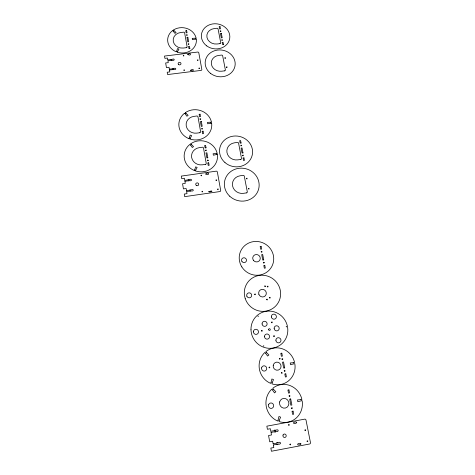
<?xml version="1.0" encoding="UTF-8"?>
<svg xmlns="http://www.w3.org/2000/svg" width="475" height="475" viewBox="0 0 475 475"><rect width="100%" height="100%" fill="white"/><g stroke="black" fill="none" stroke-linecap="round" stroke-linejoin="round"><path stroke-width="0.71" d="M278.13 420.149L277.685 421.034A19.101 18.181 74.5 0 1 271.7 389.209L272.454 389.838M279.122 420.529L278.991 421.533A19.101 18.181 74.5 0 0 302.177 400.752L301.221 400.734M271.077 382.517L270.625 383.372A18.573 17.902 67.9 0 1 264.824 352.468L265.567 353.079M272.056 382.892L271.92 383.865A18.573 17.902 67.9 0 0 294.85 363.779L293.906 363.755M194.53 170.442L194.78 169.824M195.427 170.774L195.676 170.151M189.941 138.884L190.19 138.284M189.056 138.563L189.305 137.964M176.463 51.757L176.706 51.205M177.317 52.06L177.561 51.508M286.407 326.83L286.176 326.574L286.372 326.853M272.448 389.939L274.514 392.89L275.821 391.738L273.333 389.162M265.561 353.18L267.591 356.048L268.88 354.932L266.433 352.42M194.477 170.507L194.34 170.531A16.702 15.544 6.2 0 1 189.84 144.43L190.511 144.964M190.505 145.047L192.304 147.493L193.533 146.585L191.342 144.424M185.143 113.852L186.918 116.238L188.136 115.354L185.968 113.252M173.215 31.136L174.913 33.369L176.094 32.555L174.016 30.584M217.069 153.496L216.339 153.597M188.943 138.653L188.848 138.641A16.483 15.117 5.6 0 1 184.49 113.252M273.19 443.793L276.711 443.128M277.715 442.938C281.034 440.562 281.924 445.087 277.928 444.083M273.404 444.933L276.919 444.273M271.1 432.398L274.603 431.745M275.601 431.555C279.472 432.547 278.795 428.094 275.393 430.421M270.892 431.264L274.39 430.611M301.007 399.671L301.892 399.327A19.101 18.181 74.5 0 0 272.757 388.283L273.238 389.15M293.698 362.722L294.577 362.419A18.573 17.902 67.9 0 0 265.869 351.571L266.338 352.414M211.31 122.164L210.627 122.253M186.556 190.606L189.792 190.143M190.718 190.006C193.776 188.136 194.536 191.811 190.873 190.944M186.711 191.544L189.947 191.081M184.84 180.34L188.064 179.882M188.985 179.752C192.084 177.923 192.785 181.604 189.145 180.678M184.995 181.266L188.219 180.809M216.499 154.476L217.324 154.422M210.781 123.108L211.559 123.031M169.539 70.003L172.621 69.623M173.5 69.51C176.759 70.431 176.516 66.999 173.357 68.667M171.053 60.384L167.984 60.752L168.245 62.647L165.662 62.961L166.434 67.587L169.023 67.266L169.332 69.112M171.932 60.277C175.311 61.162 174.77 57.76 171.79 59.44M169.397 69.16L172.478 68.78M167.847 59.921L170.911 59.547M195.32 38.267L195.979 38.19M195.463 39.057L196.122 38.98M176.67 51.134L177.549 48.557L178.968 49.068L177.638 51.478M189.27 137.887L190.166 135.09L191.639 135.63L190.273 138.255M190.006 139.062L190.036 139.08A16.483 15.117 5.6 0 0 211.648 123.144M194.744 169.747L195.641 166.868L197.137 167.42L195.759 170.121M271.035 382.428L271.896 378.985L273.529 379.602L272.145 382.85M278.083 420.054L278.95 416.504L280.606 417.133L279.211 420.482M195.457 170.923L195.528 170.97A16.702 15.544 6.2 0 0 217.378 154.512M173.518 30.109L173.933 30.578M172.811 30.596L173.227 31.059M185.446 112.741L185.885 113.24M184.716 113.27L185.155 113.768M190.808 143.907L191.253 144.418M293.621 362.662L290.219 362.971L290.563 364.705L293.853 363.838M300.924 399.612L297.481 399.944L297.831 401.719L301.168 400.817M275.268 430.332L275.209 430.006L274.413 430.154L274.473 430.481M275.518 431.686L275.583 432.012L274.788 432.161L274.722 431.834M277.59 442.848L277.531 442.516L276.729 442.664L276.794 442.997M277.845 444.214L277.905 444.541L277.109 444.695L277.044 444.363M270.809 431.205L270.352 428.729L267.413 429.275L266.849 426.164L304.653 419.152A1.217 1.146 73.6 0 1 306.019 420.137L310.466 442.575A1.235 1.158 75.8 0 1 309.569 444.006L271.427 451.25L270.851 448.085L273.808 447.527L273.351 445.022M271.041 432.482L271.498 434.963L268.553 435.516L269.699 441.786L272.65 441.233L273.113 443.727M195.249 38.22L192.232 38.362L192.476 39.68L195.415 39.116M210.556 122.206L207.433 122.39L207.688 123.809L210.734 123.173M216.268 153.55L213.103 153.746L213.37 155.206L216.446 154.541M171.683 59.369L170.988 59.452M171.855 60.367L171.16 60.45M173.25 68.602L172.556 68.685M173.422 69.605L172.728 69.694M188.878 179.675L188.142 179.776M189.062 180.785L188.332 180.886M190.606 189.929L189.869 190.036M190.796 191.051L190.059 191.158M167.776 59.874L167.467 58.045L164.896 58.36L164.51 56.062L197.653 52.054A1.003 0.891 6.3 0 1 198.799 52.814L201.828 69.397A1.009 0.902 6.6 0 1 200.996 70.413L167.598 74.557L167.212 72.23L169.801 71.909L169.492 70.062M184.769 180.286L184.431 178.256L181.723 178.642L181.302 176.094L216.131 171.172A1.057 0.986 9 0 1 217.348 172.003L220.685 190.422A1.063 1.003 10 0 1 219.818 191.567L184.704 196.65L184.276 194.061L187.002 193.663L186.657 191.615M184.941 181.337L185.28 183.374L182.572 183.76L183.421 188.896L186.141 188.51L186.479 190.552M196.294 39.098A14.387 12.671 4.8 0 1 177.407 52.238M176.261 51.828A14.387 12.671 4.8 0 1 172.591 30.578M173.547 29.925A14.387 12.671 4.8 0 1 196.104 38.03M185.476 112.539A16.483 15.117 5.6 0 1 211.434 121.998M190.837 143.693A16.702 15.544 6.2 0 1 217.158 153.33M226.385 67.129C227.323 68.584 227.412 65.811 226.385 67.129M221.736 40.031C222.502 41.462 222.959 38.819 221.742 39.989M280.078 358.732C279.371 360.43 278.849 357.218 280.078 358.732M208.264 160.342C207.361 161.922 207.136 158.858 208.264 160.342M217.621 189.234C218.702 190.463 218.263 187.88 217.621 189.234M215.994 180.173C217.111 181.379 216.547 178.843 215.994 180.173M201.697 128.761C202.522 130.31 202.938 127.383 201.697 128.761M265.412 286.176C264.712 287.755 264.165 284.792 265.412 286.176M263.601 345.966L263.94 346.014L263.607 345.931M300.901 443.923C300.895 444.802 297.392 445.692 297.582 444.196C298.247 443.436 300.485 442.724 300.901 443.923M202.599 191.538C201.97 192.963 201.501 190.321 202.599 191.567M201.008 175.495C202.029 176.736 201.75 174.165 201.008 175.495M188.153 44.038C189.026 45.463 189.24 42.803 188.159 43.997M197.452 60.141C198.491 61.228 198.111 58.959 197.458 60.117M198.924 68.293C199.916 69.415 199.583 67.118 198.93 68.246M208.81 191.597L209.273 192.001L211.612 191.657L211.886 191.253L211.452 190.92L208.81 191.597M205.711 174.01C209.772 176.569 209.582 170.608 205.711 174.01M183.249 55.759C184.258 56.846 183.896 54.637 183.255 55.712M183.873 70.157C184.876 71.28 184.543 68.97 183.873 70.134M296.733 422.495C296.483 423.587 293.194 424.181 293.473 422.697C294.233 422.115 296.317 421.319 296.733 422.495M281.42 372.905C282.518 374.526 282.233 371.331 281.42 372.869M190.534 70.312C194.257 72.592 194.406 67.438 190.546 70.264M187.726 54.483C191.407 56.78 191.603 51.627 187.726 54.459M266.629 299.535C267.651 301.091 267.567 298.015 266.629 299.535M289.079 395.954C289.993 397.89 290.403 394.327 289.079 395.954M258.026 316.16L258.358 316.202L258.026 316.136M281.942 359.076C282.809 360.964 283.326 357.473 281.942 359.076M304.902 430.136C305.936 431.71 305.787 428.581 304.902 430.136M307.064 441.18C307.877 442.825 308.216 439.707 307.07 441.15M273.6 336.092C274.402 337.939 275.019 334.584 273.606 336.039M271.415 322.282C272.217 324.11 272.816 320.815 271.421 322.234M267.223 286.508C267.971 288.289 268.684 285.077 267.235 286.461M289.216 424.911C288.521 426.514 288.034 423.445 289.216 424.911M289.881 444.434C290.878 446.049 290.771 442.878 289.887 444.404M261.416 330.766C262.236 332.613 262.841 329.205 261.416 330.766M261.185 251.786C261.933 253.519 262.592 250.408 261.191 251.738M269.052 367.448C270.174 369.087 269.848 365.833 269.052 367.448M246.371 178.511C247.267 180.144 247.499 177.116 246.371 178.511M241.567 145.57C240.475 147.007 240.611 144.032 241.567 145.57M254.636 294.31C255.473 295.883 255.787 292.909 254.642 294.251M225.512 58.027C224.562 59.399 224.509 56.62 225.512 58.027M291.43 408.096C292.262 410.091 292.855 406.481 291.43 408.096M220.899 31.142C219.777 32.466 220.014 29.753 220.899 31.142M284.234 370.868C285.048 372.798 285.623 369.318 284.234 370.868M205.538 150.314C206.215 151.923 206.94 149.043 205.544 150.266M199.969 119.023C200.705 120.603 201.287 117.729 199.969 119.023M269.378 297.635C270.073 299.452 270.875 296.257 269.39 297.587M264.26 262.711C263.097 264.266 263.298 261.007 264.26 262.711M186.55 35.002C187.411 36.462 187.631 33.743 186.55 35.002M248.336 188.676C249.114 190.333 249.624 187.393 248.348 188.634M242.541 155.373C243.17 156.993 243.99 154.167 242.553 155.325M293.051 411.142L292.03 411.332L292.624 414.396L293.645 414.206L293.051 411.142M290.688 398.952L289.673 399.142L290.848 405.223L291.87 405.032L290.688 398.952M288.931 389.892L287.915 390.07L288.503 393.086L289.518 392.902L288.931 389.892M284.673 367.899L283.664 368.077L282.524 362.17L283.527 361.992L284.673 367.899M285.819 373.831L284.81 374.009L285.386 376.99L286.395 376.806L285.819 373.831M281.817 353.186L280.82 353.358L281.384 356.286L282.387 356.113L281.817 353.186M263.726 259.89L262.758 260.039L261.713 254.624L262.675 254.475L263.726 259.89M264.783 265.329L263.809 265.478L264.337 268.209L265.311 268.054L264.783 265.329M261.113 246.394L260.152 246.543L260.668 249.232L261.63 249.084L261.113 246.394M246.442 192.898L243.455 193.331A9.399 8.841 14.3 0 1 232.554 185.885A9.399 8.841 14.3 0 1 240.112 175.78L243.075 175.358A1.051 0.986 14.2 0 1 244.292 176.189L247.291 191.752A1.063 0.997 15.6 0 1 246.442 192.898M207.812 157.783L206.868 157.914L205.984 152.926L206.922 152.796L207.812 157.783M242.992 152.902L242.066 153.033L241.11 148.081L242.036 147.951L242.992 152.902M208.703 162.794L207.759 162.931L208.21 165.442L209.154 165.312L208.703 162.794M243.96 157.872L243.028 158.003L243.509 160.497L244.441 160.366L243.96 157.872M205.348 164.403L202.368 164.819A9.334 8.687 6.2 0 1 191.645 157.498A9.334 8.687 6.2 0 1 199.352 147.624L202.314 147.22A1.045 0.968 6.5 0 1 203.514 148.04L206.215 163.281A1.051 0.98 6.9 0 1 205.348 164.403M240.659 159.463L237.714 159.873A9.268 8.592 12 0 1 226.979 152.606A9.268 8.592 12 0 1 234.46 142.815L237.381 142.417A1.039 0.962 12 0 1 238.587 143.23L241.502 158.353A1.045 0.974 12.9 0 1 240.659 159.463M206.037 147.826L205.099 147.957L204.66 145.481L205.592 145.35L206.037 147.826M241.08 143.023L240.154 143.153L239.679 140.695L240.605 140.564L241.08 143.023M203.068 131.177L202.136 131.302L202.57 133.748L203.502 133.618L203.068 131.177M199.749 132.727L196.81 133.119A9.209 8.449 5.6 0 1 186.242 125.964A9.209 8.449 5.6 0 1 193.871 116.387L196.798 116.001A1.033 0.944 5.8 0 1 197.98 116.802L200.61 131.64A1.039 0.956 6.1 0 1 199.749 132.727M201.329 121.44L200.402 121.564L201.269 126.421L202.196 126.297L201.329 121.44M200.04 114.196L199.114 114.321L199.542 116.731L200.468 116.607L200.04 114.196M224.55 70.858L221.706 71.208A8.924 7.944 8.6 0 1 211.411 64.398A8.924 7.944 8.6 0 1 218.684 55.421L221.51 55.076A0.997 0.885 8.7 0 1 222.662 55.836L225.364 69.837A1.003 0.897 9.1 0 1 224.55 70.858M186.253 47.696L183.415 48.034A8.883 7.826 4.8 0 1 173.268 41.313A8.883 7.826 4.8 0 1 180.684 32.508L183.504 32.181A0.997 0.873 5.1 0 1 184.638 32.929L187.091 46.698A1.003 0.885 5.2 0 1 186.253 47.696M219.913 43.652L217.105 43.991A8.817 7.748 8.1 0 1 206.946 37.317A8.817 7.748 8.1 0 1 214.154 28.583L216.944 28.257A0.986 0.867 8.2 0 1 218.078 28.999L220.721 42.667A0.992 0.879 8.5 0 1 219.913 43.652M189.869 48.557L188.967 48.664L188.563 46.396L189.46 46.289L189.869 48.557M223.505 44.513L222.615 44.62L222.181 42.364L223.066 42.257L223.505 44.513M187.845 37.258L186.948 37.365L187.756 41.871L188.652 41.764L187.845 37.258M221.326 33.297L220.442 33.404L221.308 37.875L222.193 37.768L221.326 33.297M186.639 30.537L185.749 30.637L186.147 32.876L187.043 32.775L186.639 30.537M220.026 26.624L219.147 26.731L219.575 28.951L220.459 28.844L220.026 26.624M210.455 73.316A15.057 13.407 8.6 0 0 234.947 66.233A15.057 13.407 8.6 0 0 215.11 50.564A15.057 13.407 8.6 0 0 210.455 73.316M178.731 64.63A1.425 1.271 4.3 0 0 180.987 63.775A1.425 1.271 4.3 0 0 178.992 62.445A1.425 1.271 4.3 0 0 178.731 64.63M206.708 45.879A14.274 12.552 8.1 0 0 229.686 38.671A14.274 12.552 8.1 0 0 210.413 24.457A14.274 12.552 8.1 0 0 206.708 45.879M196.335 185.434A1.496 1.413 5.2 0 0 198.704 184.448A1.496 1.413 5.2 0 0 196.591 183A1.496 1.413 5.2 0 0 196.335 185.434M229.698 196.199A17.462 16.423 14.3 0 0 258.649 189.056A17.462 16.423 14.3 0 0 236.9 168.678A17.462 16.423 14.3 0 0 229.698 196.199M224.954 162.533A16.583 15.378 12 0 0 252.219 155.135A16.583 15.378 12 0 0 230.993 136.592A16.583 15.378 12 0 0 224.954 162.533M246.857 296.192A2.529 2.476 37.8 0 0 251.156 296.923A2.529 2.476 37.8 0 0 249.565 292.867A2.529 2.476 37.8 0 0 246.857 296.192M245.183 298.419A18.371 17.878 39.6 0 0 275.963 305.746A18.371 17.878 39.6 0 0 266.243 275.72A18.371 17.878 39.6 0 0 245.183 298.419M258.839 294.227A3.877 3.77 39.6 0 0 265.323 295.806A3.877 3.77 39.6 0 0 263.304 289.459A3.877 3.77 39.6 0 0 258.839 294.227M253.359 260.217A3.806 3.675 26.8 0 0 259.89 259.956A3.806 3.675 26.8 0 0 256.239 254.535A3.806 3.675 26.8 0 0 253.359 260.217M241.965 261.482A2.488 2.411 23.5 0 0 246.24 261.315A2.488 2.411 23.5 0 0 243.871 257.765A2.488 2.411 23.5 0 0 241.965 261.482M241.822 266.902A17.379 16.791 26.8 0 0 271.706 266.712A17.379 16.791 26.8 0 0 255.882 241.437A17.379 16.791 26.8 0 0 241.822 266.902M268.589 329.555A0.861 0.837 56.2 0 0 269.871 330.297A0.861 0.837 56.2 0 0 269.836 328.819A0.861 0.837 56.2 0 0 268.589 329.555M250.984 329.775A18.786 18.264 56.2 0 0 279.092 345.794A18.786 18.264 56.2 0 0 278.13 313.53A18.786 18.264 56.2 0 0 250.984 329.775M271.379 316.962A2.565 2.488 50.5 0 0 275.441 318.701A2.565 2.488 50.5 0 0 274.799 314.337A2.565 2.488 50.5 0 0 271.379 316.962M275.898 340.165A2.607 2.523 59.5 0 0 279.674 342.582A2.607 2.523 59.5 0 0 279.751 338.111A2.607 2.523 59.5 0 0 275.898 340.165M253.407 331.841A2.589 2.529 58.7 0 0 257.266 334.067A2.589 2.529 58.7 0 0 257.183 329.614A2.589 2.529 58.7 0 0 253.407 331.841M264.48 336.389A2.595 2.523 59.4 0 0 268.191 338.889A2.595 2.523 59.4 0 0 268.399 334.436A2.595 2.523 59.4 0 0 264.48 336.389M274.14 328.391A2.583 2.506 55.2 0 0 278.047 330.517A2.583 2.506 55.2 0 0 277.822 326.088A2.583 2.506 55.2 0 0 274.14 328.391M262.069 323.932A2.577 2.512 53.9 0 0 266.012 325.963A2.577 2.512 53.9 0 0 265.703 321.545A2.577 2.512 53.9 0 0 262.069 323.932M273.244 365.322A4.067 3.919 67.9 0 0 278.427 370.025A4.067 3.919 67.9 0 0 279.686 363.173A4.067 3.919 67.9 0 0 273.244 365.322M261.606 367.893A2.654 2.571 71.3 0 0 264.979 370.969A2.654 2.571 71.3 0 0 265.828 366.486A2.654 2.571 71.3 0 0 261.606 367.893M279.662 401.939A4.91 4.673 74.5 0 0 285.457 408.037A4.91 4.673 74.5 0 0 287.5 399.891A4.91 4.673 74.5 0 0 279.662 401.939M268.577 404.742A2.731 2.613 77.5 0 0 271.552 408.369A2.731 2.613 77.5 0 0 273.024 403.928A2.731 2.613 77.5 0 0 268.577 404.742M283.058 435.035A1.734 1.633 78.9 0 0 284.762 437.475A1.734 1.633 78.9 0 0 285.879 434.744A1.734 1.633 78.9 0 0 283.058 435.035"/></g></svg>
